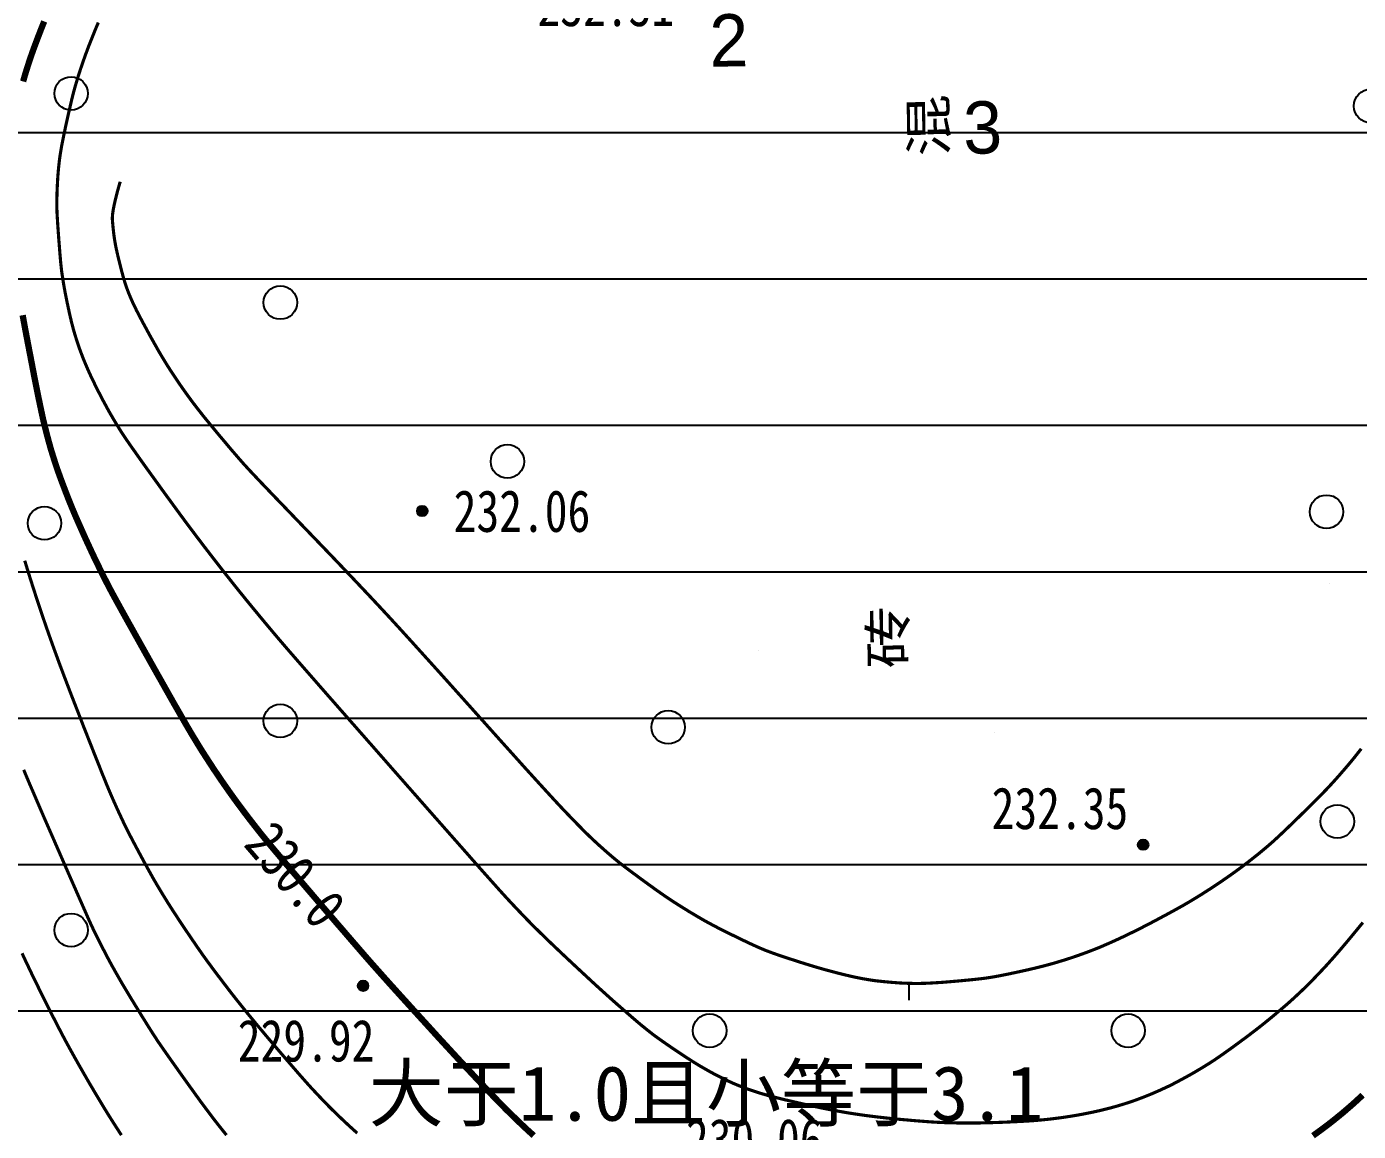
# Model space of a CAD drawing. Extents: x 36524600 to 36525730, y 2746759 to 2747713.
# Drawn here: x 36525111.43 to 36525143.26, y 2747296.35 to 2747322.76 of the extents above; entities that cross this region are included whole.
import ezdxf
from ezdxf.enums import TextEntityAlignment as Align

# ---------------------------------------------------------------- set-up
doc = ezdxf.new("R2010")
doc.units = 0
doc.header["$LTSCALE"] = 1000
doc.header["$MEASUREMENT"] = 0
doc.linetypes.add('X39', pattern=[3, 2.5, -0.5])
for name, color, linetype in [('DGX', 251, 'Continuous'), ('DMTZ', 3, 'Continuous'), ('GCD', 252, 'Continuous'), ('JMD', 6, 'Continuous'), ('PLZJ', 6, 'Continuous'), ('PP-DX-PT', 251, 'Continuous'), ('PUB_TAB', 7, 'Continuous'), ('ZBTZ', 3, 'Continuous')]:
    doc.layers.add(name, color=color, linetype=linetype)
doc.styles.add('正等线体', font='宋体.shx', dxfattribs={"bigfont": '@@gbcbig.shx'})
doc.styles.add('细等线体', font='g13f12w.shx', dxfattribs={"width": 0.8, "bigfont": '@@gbcbig.shx'})
doc.styles.add('黑体', font='simhei.ttf')
doc.linetypes.add('10421', pattern='A,2,[150,AAA.SHX,S=0.5,R=0,X=0,Y=0.5],1e-11', length=2)
doc.linetypes.add('1161', pattern='A,0,[149,AAA.SHX,S=0.15,R=0,X=0,Y=0],-1.6', length=1.6)

# ---------------------------------------------------------------- blocks, each defined once
blk = doc.blocks.new('gc326')
blk.add_circle((0, 0), 0.8)
blk = doc.blocks.new('gc200')
h = blk.add_hatch(color=256)
edge = h.paths.add_edge_path()
edge.add_arc((0, 0), 0.25, 0, 360)
blk.add_circle((0, 0), 0.25)
blk = doc.blocks.new('dxt')
at = {"layer": 'DGX', "color": 253, "linetype": 'Continuous'}
blk.add_line((36525132.516, 2747299.886, 231), (36525132.515, 2747299.486, 231), dxfattribs=at)
at = {"layer": 'DGX', "color": 253, "linetype": 'Continuous', "flags": 128}
for points, const_width in [([(36525111.322, 2747300.606), (36525111.397, 2747300.444), (36525111.477, 2747300.276), (36525111.56, 2747300.101), (36525111.648, 2747299.921), (36525111.74, 2747299.733), (36525111.836, 2747299.54), (36525111.931, 2747299.35), (36525112.02, 2747299.172), (36525112.104, 2747299.007), (36525112.183, 2747298.854), (36525112.255, 2747298.714), (36525112.322, 2747298.587), (36525112.384, 2747298.472), (36525112.44, 2747298.369), (36525112.493, 2747298.273), (36525112.547, 2747298.175), (36525112.602, 2747298.077), (36525112.658, 2747297.978), (36525112.715, 2747297.878), (36525112.772, 2747297.778), (36525112.83, 2747297.677), (36525112.889, 2747297.574), (36525112.948, 2747297.473), (36525113.007, 2747297.374), (36525113.064, 2747297.276), (36525113.121, 2747297.181), (36525113.177, 2747297.087), (36525113.232, 2747296.996), (36525113.286, 2747296.907), (36525113.339, 2747296.82), (36525113.396, 2747296.728), (36525113.46, 2747296.627), (36525113.531, 2747296.515), (36525113.61, 2747296.392), (36525113.696, 2747296.26)], 0.075), ([(36525111.361, 2747304.993), (36525111.424, 2747304.842), (36525111.504, 2747304.652), (36525111.602, 2747304.425), (36525111.716, 2747304.159), (36525111.847, 2747303.855), (36525111.996, 2747303.514), (36525112.162, 2747303.134), (36525112.327, 2747302.756), (36525112.473, 2747302.421), (36525112.602, 2747302.128), (36525112.712, 2747301.877), (36525112.804, 2747301.668), (36525112.877, 2747301.502), (36525112.932, 2747301.378), (36525112.969, 2747301.297), (36525112.999, 2747301.233), (36525113.033, 2747301.161), (36525113.071, 2747301.083), (36525113.114, 2747300.997), (36525113.16, 2747300.904), (36525113.211, 2747300.804), (36525113.266, 2747300.697), (36525113.325, 2747300.582), (36525113.389, 2747300.461), (36525113.458, 2747300.333), (36525113.533, 2747300.199), (36525113.613, 2747300.058), (36525113.698, 2747299.91), (36525113.789, 2747299.757), (36525113.885, 2747299.596), (36525113.987, 2747299.429), (36525114.087, 2747299.266), (36525114.178, 2747299.117), (36525114.262, 2747298.983), (36525114.336, 2747298.863), (36525114.403, 2747298.758), (36525114.461, 2747298.666), (36525114.511, 2747298.59), (36525114.552, 2747298.527), (36525114.593, 2747298.466), (36525114.643, 2747298.394), (36525114.702, 2747298.309), (36525114.769, 2747298.213), (36525114.844, 2747298.106), (36525114.928, 2747297.987), (36525115.021, 2747297.856), (36525115.122, 2747297.714), (36525115.224, 2747297.57), (36525115.321, 2747297.435), (36525115.412, 2747297.309), (36525115.497, 2747297.191), (36525115.576, 2747297.081), (36525115.65, 2747296.981), (36525115.718, 2747296.889), (36525115.781, 2747296.806), (36525115.84, 2747296.727), (36525115.9, 2747296.648), (36525115.961, 2747296.57), (36525116.022, 2747296.492), (36525116.083, 2747296.415), (36525116.145, 2747296.337), (36525116.207, 2747296.261)], 0.075), ([(36525111.386, 2747309.992), (36525111.434, 2747309.835), (36525111.482, 2747309.679), (36525111.531, 2747309.523), (36525111.581, 2747309.367), (36525111.631, 2747309.212), (36525111.681, 2747309.057), (36525111.733, 2747308.901), (36525111.785, 2747308.747), (36525111.837, 2747308.592), (36525111.89, 2747308.437), (36525111.944, 2747308.283), (36525111.998, 2747308.129), (36525112.053, 2747307.975), (36525112.109, 2747307.821), (36525112.165, 2747307.668), (36525112.221, 2747307.514), (36525112.279, 2747307.361), (36525112.338, 2747307.204), (36525112.402, 2747307.036), (36525112.469, 2747306.86), (36525112.541, 2747306.674), (36525112.617, 2747306.479), (36525112.697, 2747306.274), (36525112.78, 2747306.059), (36525112.868, 2747305.836), (36525112.954, 2747305.618), (36525113.032, 2747305.42), (36525113.102, 2747305.244), (36525113.164, 2747305.088), (36525113.217, 2747304.953), (36525113.263, 2747304.839), (36525113.301, 2747304.746), (36525113.33, 2747304.673), (36525113.356, 2747304.61), (36525113.382, 2747304.548), (36525113.408, 2747304.486), (36525113.435, 2747304.424), (36525113.461, 2747304.362), (36525113.488, 2747304.301), (36525113.515, 2747304.239), (36525113.543, 2747304.177), (36525113.57, 2747304.116), (36525113.598, 2747304.054), (36525113.626, 2747303.993), (36525113.654, 2747303.932), (36525113.683, 2747303.871), (36525113.711, 2747303.81), (36525113.74, 2747303.749), (36525113.77, 2747303.688), (36525113.801, 2747303.624), (36525113.837, 2747303.552), (36525113.877, 2747303.473), (36525113.921, 2747303.387), (36525113.97, 2747303.294), (36525114.023, 2747303.193), (36525114.08, 2747303.086), (36525114.142, 2747302.97), (36525114.204, 2747302.855), (36525114.262, 2747302.748), (36525114.317, 2747302.648), (36525114.368, 2747302.556), (36525114.415, 2747302.471), (36525114.458, 2747302.394), (36525114.498, 2747302.325), (36525114.534, 2747302.263), (36525114.569, 2747302.205), (36525114.603, 2747302.147), (36525114.638, 2747302.089), (36525114.673, 2747302.032), (36525114.708, 2747301.974), (36525114.743, 2747301.917), (36525114.779, 2747301.86), (36525114.814, 2747301.802), (36525114.852, 2747301.743), (36525114.892, 2747301.68), (36525114.935, 2747301.613), (36525114.981, 2747301.542), (36525115.03, 2747301.468), (36525115.082, 2747301.389), (36525115.136, 2747301.307), (36525115.194, 2747301.22), (36525115.253, 2747301.133), (36525115.31, 2747301.048), (36525115.366, 2747300.965), (36525115.422, 2747300.884), (36525115.475, 2747300.805), (36525115.528, 2747300.729), (36525115.58, 2747300.655), (36525115.63, 2747300.582), (36525115.684, 2747300.507), (36525115.744, 2747300.424), (36525115.812, 2747300.332), (36525115.886, 2747300.231), (36525115.967, 2747300.123), (36525116.056, 2747300.006), (36525116.151, 2747299.881), (36525116.253, 2747299.747), (36525116.362, 2747299.606), (36525116.478, 2747299.459), (36525116.601, 2747299.305), (36525116.73, 2747299.146), (36525116.867, 2747298.98), (36525117.01, 2747298.808), (36525117.16, 2747298.629), (36525117.317, 2747298.444), (36525117.471, 2747298.264), (36525117.614, 2747298.097), (36525117.746, 2747297.944), (36525117.866, 2747297.805), (36525117.975, 2747297.68), (36525118.073, 2747297.569), (36525118.159, 2747297.472), (36525118.234, 2747297.389), (36525118.304, 2747297.314), (36525118.374, 2747297.239), (36525118.445, 2747297.164), (36525118.516, 2747297.09), (36525118.587, 2747297.016), (36525118.659, 2747296.943), (36525118.732, 2747296.87), (36525118.805, 2747296.798), (36525118.879, 2747296.727), (36525118.953, 2747296.656), (36525119.028, 2747296.585), (36525119.103, 2747296.515), (36525119.179, 2747296.445), (36525119.255, 2747296.376), (36525119.331, 2747296.308)], 0.075), ([(36525111.851, 2747322.883), (36525111.794, 2747322.742), (36525111.74, 2747322.603), (36525111.688, 2747322.468), (36525111.639, 2747322.338), (36525111.593, 2747322.213), (36525111.55, 2747322.092), (36525111.51, 2747321.977), (36525111.474, 2747321.866), (36525111.44, 2747321.76), (36525111.408, 2747321.657), (36525111.377, 2747321.553), (36525111.348, 2747321.448)], 0.15), ([(36525111.336, 2747315.86), (36525111.399, 2747315.517), (36525111.47, 2747315.144), (36525111.541, 2747314.775), (36525111.605, 2747314.441), (36525111.664, 2747314.144), (36525111.716, 2747313.883), (36525111.763, 2747313.659), (36525111.803, 2747313.471), (36525111.837, 2747313.319), (36525111.865, 2747313.204), (36525111.889, 2747313.11), (36525111.911, 2747313.022), (36525111.933, 2747312.94), (36525111.953, 2747312.865), (36525111.972, 2747312.795), (36525111.99, 2747312.732), (36525112.006, 2747312.675), (36525112.021, 2747312.623), (36525112.036, 2747312.576), (36525112.051, 2747312.528), (36525112.066, 2747312.48), (36525112.081, 2747312.432), (36525112.096, 2747312.384), (36525112.111, 2747312.337), (36525112.127, 2747312.289), (36525112.143, 2747312.241), (36525112.16, 2747312.191), (36525112.179, 2747312.135), (36525112.202, 2747312.073), (36525112.226, 2747312.005), (36525112.253, 2747311.932), (36525112.283, 2747311.852), (36525112.315, 2747311.767), (36525112.349, 2747311.677), (36525112.385, 2747311.584), (36525112.421, 2747311.491), (36525112.457, 2747311.4), (36525112.494, 2747311.31), (36525112.53, 2747311.222), (36525112.567, 2747311.134), (36525112.604, 2747311.047), (36525112.642, 2747310.961), (36525112.679, 2747310.877), (36525112.715, 2747310.796), (36525112.75, 2747310.717), (36525112.784, 2747310.64), (36525112.817, 2747310.566), (36525112.85, 2747310.495), (36525112.881, 2747310.426), (36525112.912, 2747310.36), (36525112.942, 2747310.295), (36525112.972, 2747310.23), (36525113.003, 2747310.165), (36525113.033, 2747310.1), (36525113.064, 2747310.036), (36525113.095, 2747309.971), (36525113.126, 2747309.907), (36525113.158, 2747309.842), (36525113.189, 2747309.778), (36525113.221, 2747309.714), (36525113.253, 2747309.65), (36525113.285, 2747309.586), (36525113.318, 2747309.522), (36525113.35, 2747309.458), (36525113.383, 2747309.394), (36525113.416, 2747309.331), (36525113.459, 2747309.25), (36525113.522, 2747309.134), (36525113.605, 2747308.982), (36525113.708, 2747308.796), (36525113.831, 2747308.574), (36525113.974, 2747308.318), (36525114.137, 2747308.026), (36525114.32, 2747307.699), (36525114.505, 2747307.369), (36525114.675, 2747307.069), (36525114.828, 2747306.797), (36525114.965, 2747306.555), (36525115.087, 2747306.343), (36525115.193, 2747306.159), (36525115.282, 2747306.005), (36525115.356, 2747305.88), (36525115.422, 2747305.77), (36525115.489, 2747305.66), (36525115.556, 2747305.55), (36525115.624, 2747305.441), (36525115.693, 2747305.333), (36525115.763, 2747305.225), (36525115.833, 2747305.117), (36525115.903, 2747305.01), (36525115.975, 2747304.903), (36525116.047, 2747304.797), (36525116.119, 2747304.691), (36525116.193, 2747304.585), (36525116.267, 2747304.48), (36525116.341, 2747304.375), (36525116.416, 2747304.271), (36525116.492, 2747304.167), (36525116.569, 2747304.064), (36525116.646, 2747303.961), (36525116.723, 2747303.859), (36525116.802, 2747303.757), (36525116.881, 2747303.656), (36525116.96, 2747303.555), (36525117.04, 2747303.454), (36525117.121, 2747303.354), (36525117.212, 2747303.244), (36525117.322, 2747303.111), (36525117.452, 2747302.956), (36525117.601, 2747302.779), (36525117.77, 2747302.579), (36525117.959, 2747302.358), (36525118.167, 2747302.115), (36525118.394, 2747301.849), (36525118.622, 2747301.584), (36525118.831, 2747301.34), (36525119.022, 2747301.119), (36525119.194, 2747300.919), (36525119.347, 2747300.742), (36525119.482, 2747300.586), (36525119.598, 2747300.453), (36525119.696, 2747300.341), (36525119.79, 2747300.235), (36525119.896, 2747300.116), (36525120.013, 2747299.985), (36525120.141, 2747299.842), (36525120.281, 2747299.687), (36525120.433, 2747299.519), (36525120.596, 2747299.339), (36525120.77, 2747299.147), (36525120.948, 2747298.952), (36525121.121, 2747298.762), (36525121.29, 2747298.576), (36525121.455, 2747298.397), (36525121.616, 2747298.222), (36525121.773, 2747298.052), (36525121.925, 2747297.888), (36525122.073, 2747297.729), (36525122.215, 2747297.578), (36525122.348, 2747297.437), (36525122.472, 2747297.306), (36525122.587, 2747297.185), (36525122.694, 2747297.074), (36525122.793, 2747296.974), (36525122.882, 2747296.883), (36525122.963, 2747296.803), (36525123.038, 2747296.73), (36525123.107, 2747296.662), (36525123.172, 2747296.6), (36525123.233, 2747296.541), (36525123.289, 2747296.488), (36525123.34, 2747296.44), (36525123.386, 2747296.397), (36525123.428, 2747296.358), (36525123.468, 2747296.322), (36525123.508, 2747296.286), (36525123.548, 2747296.25)], 0.15), ([(36525142.171, 2747296.247), (36525142.237, 2747296.294), (36525142.302, 2747296.341), (36525142.367, 2747296.388), (36525142.432, 2747296.437), (36525142.496, 2747296.485), (36525142.56, 2747296.534), (36525142.624, 2747296.584), (36525142.687, 2747296.634), (36525142.75, 2747296.685), (36525142.812, 2747296.736), (36525142.875, 2747296.787), (36525142.936, 2747296.839), (36525142.997, 2747296.892), (36525143.058, 2747296.945), (36525143.119, 2747296.998), (36525143.179, 2747297.052), (36525143.238, 2747297.106), (36525143.297, 2747297.161), (36525143.356, 2747297.216)], 0.15), ([(36525113.144, 2747322.857), (36525113.11, 2747322.777), (36525113.078, 2747322.7), (36525113.048, 2747322.626), (36525113.019, 2747322.555), (36525112.992, 2747322.486), (36525112.965, 2747322.42), (36525112.94, 2747322.357), (36525112.916, 2747322.296), (36525112.894, 2747322.237), (36525112.873, 2747322.18), (36525112.851, 2747322.123), (36525112.83, 2747322.066), (36525112.81, 2747322.008), (36525112.789, 2747321.95), (36525112.769, 2747321.893), (36525112.75, 2747321.835), (36525112.73, 2747321.777), (36525112.711, 2747321.719), (36525112.692, 2747321.661), (36525112.674, 2747321.603), (36525112.655, 2747321.544), (36525112.638, 2747321.486), (36525112.62, 2747321.427), (36525112.603, 2747321.369), (36525112.586, 2747321.31), (36525112.568, 2747321.246), (36525112.548, 2747321.171), (36525112.527, 2747321.085), (36525112.503, 2747320.989), (36525112.478, 2747320.882), (36525112.451, 2747320.764), (36525112.421, 2747320.635), (36525112.39, 2747320.496), (36525112.359, 2747320.356), (36525112.332, 2747320.225), (36525112.307, 2747320.104), (36525112.284, 2747319.992), (36525112.265, 2747319.889), (36525112.249, 2747319.796), (36525112.235, 2747319.712), (36525112.224, 2747319.638), (36525112.215, 2747319.568), (36525112.207, 2747319.498), (36525112.199, 2747319.428), (36525112.192, 2747319.358), (36525112.186, 2747319.288), (36525112.18, 2747319.218), (36525112.175, 2747319.148), (36525112.171, 2747319.078), (36525112.167, 2747319.01), (36525112.164, 2747318.946), (36525112.161, 2747318.887), (36525112.159, 2747318.832), (36525112.157, 2747318.781), (36525112.156, 2747318.735), (36525112.155, 2747318.693), (36525112.154, 2747318.656), (36525112.154, 2747318.62), (36525112.154, 2747318.585), (36525112.153, 2747318.55), (36525112.154, 2747318.515), (36525112.154, 2747318.48), (36525112.154, 2747318.444), (36525112.154, 2747318.409), (36525112.155, 2747318.374), (36525112.156, 2747318.332), (36525112.159, 2747318.276), (36525112.163, 2747318.207), (36525112.168, 2747318.124), (36525112.174, 2747318.028), (36525112.182, 2747317.917), (36525112.191, 2747317.794), (36525112.201, 2747317.656), (36525112.212, 2747317.519), (36525112.222, 2747317.393), (36525112.231, 2747317.28), (36525112.24, 2747317.179), (36525112.248, 2747317.091), (36525112.256, 2747317.016), (36525112.263, 2747316.953), (36525112.269, 2747316.902), (36525112.276, 2747316.857), (36525112.282, 2747316.813), (36525112.289, 2747316.768), (36525112.296, 2747316.724), (36525112.303, 2747316.68), (36525112.31, 2747316.635), (36525112.317, 2747316.591), (36525112.325, 2747316.547), (36525112.333, 2747316.5), (36525112.343, 2747316.448), (36525112.354, 2747316.39), (36525112.366, 2747316.327), (36525112.38, 2747316.26), (36525112.395, 2747316.186), (36525112.411, 2747316.108), (36525112.429, 2747316.024), (36525112.447, 2747315.94), (36525112.465, 2747315.859), (36525112.483, 2747315.782), (36525112.5, 2747315.709), (36525112.518, 2747315.639), (36525112.535, 2747315.573), (36525112.552, 2747315.511), (36525112.569, 2747315.452), (36525112.585, 2747315.395), (36525112.603, 2747315.339), (36525112.621, 2747315.283), (36525112.639, 2747315.226), (36525112.658, 2747315.17), (36525112.677, 2747315.114), (36525112.696, 2747315.058), (36525112.716, 2747315.003), (36525112.737, 2747314.947), (36525112.758, 2747314.892), (36525112.779, 2747314.837), (36525112.801, 2747314.782), (36525112.824, 2747314.727), (36525112.847, 2747314.673), (36525112.87, 2747314.618), (36525112.893, 2747314.564), (36525112.918, 2747314.509), (36525112.944, 2747314.451), (36525112.972, 2747314.391), (36525113.002, 2747314.329), (36525113.033, 2747314.265), (36525113.065, 2747314.198), (36525113.1, 2747314.129), (36525113.135, 2747314.058), (36525113.172, 2747313.986), (36525113.208, 2747313.917), (36525113.243, 2747313.849), (36525113.278, 2747313.783), (36525113.313, 2747313.719), (36525113.347, 2747313.656), (36525113.38, 2747313.595), (36525113.413, 2747313.537), (36525113.446, 2747313.479), (36525113.48, 2747313.421), (36525113.514, 2747313.364), (36525113.548, 2747313.307), (36525113.582, 2747313.25), (36525113.617, 2747313.193), (36525113.652, 2747313.136), (36525113.687, 2747313.08), (36525113.729, 2747313.015), (36525113.784, 2747312.932), (36525113.853, 2747312.832), (36525113.934, 2747312.715), (36525114.029, 2747312.581), (36525114.136, 2747312.429), (36525114.257, 2747312.259), (36525114.391, 2747312.073), (36525114.529, 2747311.882), (36525114.66, 2747311.7), (36525114.786, 2747311.527), (36525114.905, 2747311.364), (36525115.018, 2747311.209), (36525115.125, 2747311.063), (36525115.226, 2747310.926), (36525115.321, 2747310.799), (36525115.414, 2747310.676), (36525115.506, 2747310.553), (36525115.599, 2747310.43), (36525115.692, 2747310.308), (36525115.786, 2747310.186), (36525115.88, 2747310.064), (36525115.974, 2747309.943), (36525116.068, 2747309.822), (36525116.163, 2747309.701), (36525116.259, 2747309.58), (36525116.354, 2747309.46), (36525116.45, 2747309.34), (36525116.546, 2747309.22), (36525116.643, 2747309.1), (36525116.74, 2747308.981), (36525116.837, 2747308.862), (36525116.935, 2747308.744), (36525117.033, 2747308.625), (36525117.131, 2747308.507), (36525117.23, 2747308.389), (36525117.329, 2747308.271), (36525117.428, 2747308.154), (36525117.528, 2747308.037), (36525117.628, 2747307.92), (36525117.756, 2747307.772), (36525117.941, 2747307.56), (36525118.182, 2747307.284), (36525118.479, 2747306.944), (36525118.833, 2747306.541), (36525119.243, 2747306.074), (36525119.709, 2747305.544), (36525120.231, 2747304.949), (36525120.752, 2747304.357), (36525121.214, 2747303.832), (36525121.618, 2747303.374), (36525121.962, 2747302.984), (36525122.247, 2747302.66), (36525122.474, 2747302.405), (36525122.642, 2747302.217), (36525122.75, 2747302.096), (36525122.83, 2747302.008), (36525122.909, 2747301.922), (36525122.989, 2747301.835), (36525123.07, 2747301.749), (36525123.151, 2747301.663), (36525123.232, 2747301.578), (36525123.313, 2747301.493), (36525123.395, 2747301.408), (36525123.483, 2747301.318), (36525123.582, 2747301.219), (36525123.692, 2747301.111), (36525123.813, 2747300.993), (36525123.945, 2747300.865), (36525124.089, 2747300.728), (36525124.244, 2747300.581), (36525124.411, 2747300.424), (36525124.578, 2747300.268), (36525124.736, 2747300.121), (36525124.885, 2747299.983), (36525125.024, 2747299.854), (36525125.155, 2747299.735), (36525125.276, 2747299.626), (36525125.388, 2747299.525), (36525125.49, 2747299.434), (36525125.585, 2747299.351), (36525125.672, 2747299.275), (36525125.752, 2747299.205), (36525125.825, 2747299.142), (36525125.89, 2747299.085), (36525125.949, 2747299.035), (36525126, 2747298.991), (36525126.043, 2747298.954), (36525126.084, 2747298.92), (36525126.124, 2747298.886), (36525126.165, 2747298.853), (36525126.206, 2747298.82), (36525126.247, 2747298.787), (36525126.288, 2747298.754), (36525126.329, 2747298.722), (36525126.371, 2747298.689), (36525126.415, 2747298.655), (36525126.465, 2747298.618), (36525126.521, 2747298.578), (36525126.583, 2747298.534), (36525126.65, 2747298.486), (36525126.723, 2747298.436), (36525126.801, 2747298.382), (36525126.885, 2747298.324), (36525126.971, 2747298.267), (36525127.053, 2747298.212), (36525127.132, 2747298.159), (36525127.208, 2747298.11), (36525127.28, 2747298.063), (36525127.349, 2747298.019), (36525127.415, 2747297.978), (36525127.478, 2747297.94), (36525127.539, 2747297.903), (36525127.6, 2747297.868), (36525127.661, 2747297.833), (36525127.722, 2747297.798), (36525127.782, 2747297.765), (36525127.843, 2747297.732), (36525127.904, 2747297.7), (36525127.964, 2747297.669), (36525128.023, 2747297.64), (36525128.078, 2747297.612), (36525128.129, 2747297.587), (36525128.176, 2747297.564), (36525128.22, 2747297.543), (36525128.261, 2747297.524), (36525128.297, 2747297.508), (36525128.33, 2747297.493), (36525128.361, 2747297.48), (36525128.393, 2747297.467), (36525128.424, 2747297.454), (36525128.455, 2747297.441), (36525128.487, 2747297.428), (36525128.518, 2747297.416), (36525128.55, 2747297.403), (36525128.581, 2747297.391), (36525128.615, 2747297.379), (36525128.653, 2747297.365), (36525128.695, 2747297.35), (36525128.741, 2747297.334), (36525128.791, 2747297.318), (36525128.845, 2747297.3), (36525128.904, 2747297.281), (36525128.966, 2747297.261), (36525129.037, 2747297.24), (36525129.121, 2747297.216), (36525129.218, 2747297.19), (36525129.327, 2747297.162), (36525129.449, 2747297.131), (36525129.584, 2747297.098), (36525129.732, 2747297.064), (36525129.892, 2747297.027), (36525130.057, 2747296.989), (36525130.218, 2747296.954), (36525130.375, 2747296.921), (36525130.527, 2747296.89), (36525130.676, 2747296.861), (36525130.821, 2747296.834), (36525130.962, 2747296.809), (36525131.099, 2747296.786), (36525131.236, 2747296.765), (36525131.377, 2747296.744), (36525131.522, 2747296.724), (36525131.672, 2747296.705), (36525131.826, 2747296.687), (36525131.984, 2747296.669), (36525132.146, 2747296.652), (36525132.313, 2747296.636), (36525132.476, 2747296.622), (36525132.627, 2747296.608), (36525132.768, 2747296.597), (36525132.897, 2747296.587), (36525133.015, 2747296.578), (36525133.122, 2747296.571), (36525133.218, 2747296.566), (36525133.303, 2747296.562), (36525133.382, 2747296.559), (36525133.461, 2747296.556), (36525133.54, 2747296.554), (36525133.618, 2747296.552), (36525133.697, 2747296.551), (36525133.776, 2747296.55), (36525133.855, 2747296.549), (36525133.934, 2747296.549), (36525134.016, 2747296.549), (36525134.103, 2747296.549), (36525134.196, 2747296.551), (36525134.294, 2747296.553), (36525134.397, 2747296.556), (36525134.505, 2747296.559), (36525134.62, 2747296.563), (36525134.739, 2747296.567), (36525134.857, 2747296.572), (36525134.967, 2747296.577), (36525135.069, 2747296.582), (36525135.163, 2747296.586), (36525135.248, 2747296.591), (36525135.326, 2747296.595), (36525135.395, 2747296.6), (36525135.456, 2747296.604), (36525135.514, 2747296.608), (36525135.571, 2747296.613), (36525135.628, 2747296.618), (36525135.685, 2747296.623), (36525135.742, 2747296.629), (36525135.799, 2747296.634), (36525135.856, 2747296.641), (36525135.913, 2747296.647), (36525135.97, 2747296.654), (36525136.027, 2747296.661), (36525136.084, 2747296.668), (36525136.141, 2747296.676), (36525136.198, 2747296.684), (36525136.255, 2747296.692), (36525136.311, 2747296.701), (36525136.368, 2747296.709), (36525136.425, 2747296.719), (36525136.481, 2747296.728), (36525136.538, 2747296.738), (36525136.594, 2747296.748), (36525136.651, 2747296.758), (36525136.707, 2747296.769), (36525136.763, 2747296.78), (36525136.82, 2747296.791), (36525136.876, 2747296.803), (36525136.932, 2747296.815), (36525136.988, 2747296.827), (36525137.044, 2747296.84), (36525137.1, 2747296.852), (36525137.155, 2747296.866), (36525137.211, 2747296.88), (36525137.266, 2747296.894), (36525137.322, 2747296.908), (36525137.377, 2747296.923), (36525137.432, 2747296.938), (36525137.487, 2747296.954), (36525137.542, 2747296.97), (36525137.597, 2747296.987), (36525137.651, 2747297.003), (36525137.706, 2747297.021), (36525137.76, 2747297.039), (36525137.814, 2747297.057), (36525137.869, 2747297.075), (36525137.923, 2747297.094), (36525137.976, 2747297.114), (36525138.03, 2747297.134), (36525138.084, 2747297.154), (36525138.137, 2747297.175), (36525138.19, 2747297.196), (36525138.243, 2747297.217), (36525138.296, 2747297.239), (36525138.349, 2747297.261), (36525138.401, 2747297.284), (36525138.454, 2747297.307), (36525138.506, 2747297.33), (36525138.558, 2747297.354), (36525138.607, 2747297.377), (36525138.649, 2747297.396), (36525138.684, 2747297.413), (36525138.714, 2747297.426), (36525138.736, 2747297.437), (36525138.753, 2747297.444), (36525138.763, 2747297.449), (36525138.766, 2747297.45), (36525138.769, 2747297.452), (36525138.779, 2747297.457), (36525138.795, 2747297.466), (36525138.817, 2747297.477), (36525138.845, 2747297.492), (36525138.88, 2747297.511), (36525138.922, 2747297.533), (36525138.969, 2747297.558), (36525139.02, 2747297.585), (36525139.07, 2747297.612), (36525139.121, 2747297.639), (36525139.171, 2747297.667), (36525139.221, 2747297.695), (36525139.271, 2747297.723), (36525139.321, 2747297.752), (36525139.371, 2747297.781), (36525139.42, 2747297.81), (36525139.469, 2747297.839), (36525139.519, 2747297.869), (36525139.568, 2747297.899), (36525139.616, 2747297.929), (36525139.665, 2747297.959), (36525139.714, 2747297.99), (36525139.762, 2747298.021), (36525139.814, 2747298.055), (36525139.875, 2747298.096), (36525139.943, 2747298.143), (36525140.02, 2747298.197), (36525140.104, 2747298.257), (36525140.197, 2747298.323), (36525140.297, 2747298.396), (36525140.406, 2747298.476), (36525140.517, 2747298.558), (36525140.624, 2747298.638), (36525140.727, 2747298.716), (36525140.826, 2747298.792), (36525140.922, 2747298.867), (36525141.013, 2747298.94), (36525141.101, 2747299.011), (36525141.185, 2747299.08), (36525141.264, 2747299.146), (36525141.338, 2747299.208), (36525141.407, 2747299.266), (36525141.47, 2747299.32), (36525141.528, 2747299.37), (36525141.581, 2747299.416), (36525141.628, 2747299.458), (36525141.67, 2747299.496), (36525141.71, 2747299.532), (36525141.749, 2747299.568), (36525141.788, 2747299.605), (36525141.827, 2747299.641), (36525141.866, 2747299.678), (36525141.905, 2747299.714), (36525141.943, 2747299.751), (36525141.982, 2747299.788), (36525142.022, 2747299.828), (36525142.067, 2747299.872), (36525142.116, 2747299.922), (36525142.17, 2747299.977), (36525142.227, 2747300.037), (36525142.29, 2747300.102), (36525142.356, 2747300.172), (36525142.427, 2747300.247), (36525142.502, 2747300.328), (36525142.582, 2747300.417), (36525142.667, 2747300.512), (36525142.756, 2747300.614), (36525142.85, 2747300.724), (36525142.948, 2747300.84), (36525143.051, 2747300.963), (36525143.159, 2747301.094), (36525143.265, 2747301.223), (36525143.363, 2747301.343)], 0.075), ([(36525143.324, 2747305.496), (36525143.249, 2747305.401), (36525143.182, 2747305.315), (36525143.12, 2747305.239), (36525143.065, 2747305.172), (36525143.013, 2747305.11), (36525142.96, 2747305.048), (36525142.907, 2747304.986), (36525142.854, 2747304.925), (36525142.801, 2747304.864), (36525142.747, 2747304.803), (36525142.693, 2747304.743), (36525142.639, 2747304.683), (36525142.579, 2747304.618), (36525142.51, 2747304.544), (36525142.43, 2747304.461), (36525142.34, 2747304.369), (36525142.24, 2747304.268), (36525142.129, 2747304.158), (36525142.008, 2747304.038), (36525141.878, 2747303.91), (36525141.747, 2747303.782), (36525141.626, 2747303.665), (36525141.516, 2747303.559), (36525141.416, 2747303.464), (36525141.326, 2747303.38), (36525141.246, 2747303.306), (36525141.177, 2747303.244), (36525141.117, 2747303.192), (36525141.063, 2747303.146), (36525141.009, 2747303.1), (36525140.954, 2747303.055), (36525140.899, 2747303.009), (36525140.844, 2747302.964), (36525140.788, 2747302.92), (36525140.733, 2747302.876), (36525140.677, 2747302.832), (36525140.62, 2747302.788), (36525140.564, 2747302.745), (36525140.507, 2747302.702), (36525140.45, 2747302.659), (36525140.393, 2747302.616), (36525140.335, 2747302.574), (36525140.278, 2747302.533), (36525140.22, 2747302.491), (36525140.162, 2747302.45), (36525140.103, 2747302.409), (36525140.045, 2747302.369), (36525139.986, 2747302.328), (36525139.927, 2747302.288), (36525139.868, 2747302.249), (36525139.809, 2747302.209), (36525139.749, 2747302.17), (36525139.689, 2747302.131), (36525139.629, 2747302.093), (36525139.569, 2747302.055), (36525139.509, 2747302.016), (36525139.448, 2747301.979), (36525139.388, 2747301.941), (36525139.327, 2747301.904), (36525139.266, 2747301.867), (36525139.201, 2747301.828), (36525139.128, 2747301.786), (36525139.047, 2747301.739), (36525138.957, 2747301.689), (36525138.86, 2747301.635), (36525138.754, 2747301.577), (36525138.641, 2747301.516), (36525138.519, 2747301.451), (36525138.396, 2747301.385), (36525138.276, 2747301.322), (36525138.16, 2747301.262), (36525138.048, 2747301.204), (36525137.94, 2747301.15), (36525137.836, 2747301.099), (36525137.736, 2747301.05), (36525137.64, 2747301.004), (36525137.548, 2747300.961), (36525137.46, 2747300.92), (36525137.375, 2747300.882), (36525137.295, 2747300.846), (36525137.218, 2747300.813), (36525137.146, 2747300.781), (36525137.077, 2747300.752), (36525137.012, 2747300.726), (36525136.949, 2747300.701), (36525136.886, 2747300.676), (36525136.823, 2747300.652), (36525136.76, 2747300.628), (36525136.696, 2747300.605), (36525136.632, 2747300.582), (36525136.569, 2747300.559), (36525136.505, 2747300.537), (36525136.44, 2747300.514), (36525136.373, 2747300.492), (36525136.305, 2747300.47), (36525136.235, 2747300.448), (36525136.163, 2747300.426), (36525136.09, 2747300.404), (36525136.015, 2747300.381), (36525135.938, 2747300.359), (36525135.858, 2747300.337), (36525135.772, 2747300.314), (36525135.681, 2747300.29), (36525135.585, 2747300.266), (36525135.484, 2747300.242), (36525135.377, 2747300.217), (36525135.265, 2747300.192), (36525135.148, 2747300.166), (36525135.032, 2747300.141), (36525134.923, 2747300.118), (36525134.822, 2747300.097), (36525134.728, 2747300.078), (36525134.642, 2747300.062), (36525134.563, 2747300.047), (36525134.491, 2747300.035), (36525134.427, 2747300.025), (36525134.361, 2747300.015), (36525134.285, 2747300.005), (36525134.198, 2747299.995), (36525134.1, 2747299.984), (36525133.993, 2747299.973), (36525133.874, 2747299.962), (36525133.746, 2747299.949), (36525133.606, 2747299.937), (36525133.466, 2747299.925), (36525133.334, 2747299.914), (36525133.21, 2747299.906), (36525133.095, 2747299.899), (36525132.988, 2747299.893), (36525132.889, 2747299.889), (36525132.799, 2747299.887), (36525132.717, 2747299.886), (36525132.639, 2747299.886), (36525132.561, 2747299.888), (36525132.483, 2747299.89), (36525132.405, 2747299.893), (36525132.327, 2747299.896), (36525132.25, 2747299.901), (36525132.172, 2747299.907), (36525132.094, 2747299.913), (36525132.019, 2747299.92), (36525131.949, 2747299.926), (36525131.883, 2747299.933), (36525131.823, 2747299.939), (36525131.767, 2747299.945), (36525131.716, 2747299.951), (36525131.671, 2747299.957), (36525131.63, 2747299.963), (36525131.591, 2747299.969), (36525131.553, 2747299.975), (36525131.514, 2747299.982), (36525131.476, 2747299.988), (36525131.437, 2747299.995), (36525131.399, 2747300.002), (36525131.361, 2747300.009), (36525131.322, 2747300.017), (36525131.284, 2747300.024), (36525131.246, 2747300.032), (36525131.208, 2747300.04), (36525131.17, 2747300.049), (36525131.132, 2747300.057), (36525131.094, 2747300.066), (36525131.056, 2747300.075), (36525131.018, 2747300.084), (36525130.978, 2747300.093), (36525130.934, 2747300.104), (36525130.886, 2747300.117), (36525130.834, 2747300.13), (36525130.778, 2747300.144), (36525130.718, 2747300.16), (36525130.653, 2747300.177), (36525130.585, 2747300.195), (36525130.511, 2747300.215), (36525130.431, 2747300.238), (36525130.343, 2747300.263), (36525130.249, 2747300.291), (36525130.148, 2747300.322), (36525130.041, 2747300.355), (36525129.926, 2747300.391), (36525129.805, 2747300.43), (36525129.684, 2747300.469), (36525129.571, 2747300.506), (36525129.467, 2747300.541), (36525129.37, 2747300.574), (36525129.281, 2747300.605), (36525129.2, 2747300.635), (36525129.128, 2747300.662), (36525129.063, 2747300.687), (36525128.999, 2747300.714), (36525128.927, 2747300.745), (36525128.849, 2747300.78), (36525128.763, 2747300.819), (36525128.67, 2747300.862), (36525128.571, 2747300.91), (36525128.464, 2747300.961), (36525128.35, 2747301.017), (36525128.236, 2747301.073), (36525128.129, 2747301.126), (36525128.031, 2747301.176), (36525127.939, 2747301.222), (36525127.856, 2747301.266), (36525127.78, 2747301.306), (36525127.711, 2747301.343), (36525127.65, 2747301.377), (36525127.593, 2747301.409), (36525127.537, 2747301.442), (36525127.48, 2747301.475), (36525127.423, 2747301.508), (36525127.367, 2747301.542), (36525127.311, 2747301.575), (36525127.254, 2747301.609), (36525127.199, 2747301.644), (36525127.143, 2747301.678), (36525127.087, 2747301.713), (36525127.032, 2747301.748), (36525126.976, 2747301.783), (36525126.921, 2747301.818), (36525126.866, 2747301.854), (36525126.811, 2747301.89), (36525126.757, 2747301.926), (36525126.699, 2747301.966), (36525126.634, 2747302.01), (36525126.563, 2747302.06), (36525126.484, 2747302.115), (36525126.4, 2747302.176), (36525126.308, 2747302.242), (36525126.21, 2747302.313), (36525126.105, 2747302.39), (36525126.001, 2747302.467), (36525125.905, 2747302.538), (36525125.818, 2747302.603), (36525125.74, 2747302.662), (36525125.67, 2747302.715), (36525125.608, 2747302.763), (36525125.556, 2747302.805), (36525125.512, 2747302.841), (36525125.472, 2747302.874), (36525125.432, 2747302.908), (36525125.393, 2747302.941), (36525125.353, 2747302.975), (36525125.314, 2747303.009), (36525125.275, 2747303.043), (36525125.236, 2747303.078), (36525125.197, 2747303.112), (36525125.159, 2747303.147), (36525125.12, 2747303.181), (36525125.082, 2747303.216), (36525125.044, 2747303.251), (36525125.005, 2747303.287), (36525124.967, 2747303.322), (36525124.93, 2747303.357), (36525124.892, 2747303.393), (36525124.85, 2747303.434), (36525124.799, 2747303.484), (36525124.739, 2747303.543), (36525124.671, 2747303.613), (36525124.594, 2747303.691), (36525124.508, 2747303.78), (36525124.413, 2747303.878), (36525124.31, 2747303.985), (36525124.186, 2747304.116), (36525124.031, 2747304.283), (36525123.844, 2747304.487), (36525123.625, 2747304.727), (36525123.374, 2747305.003), (36525123.092, 2747305.317), (36525122.778, 2747305.666), (36525122.432, 2747306.053), (36525122.082, 2747306.444), (36525121.753, 2747306.811), (36525121.447, 2747307.153), (36525121.162, 2747307.469), (36525120.899, 2747307.76), (36525120.659, 2747308.026), (36525120.44, 2747308.267), (36525120.243, 2747308.483), (36525120.049, 2747308.694), (36525119.836, 2747308.923), (36525119.607, 2747309.168), (36525119.359, 2747309.431), (36525119.094, 2747309.711), (36525118.812, 2747310.007), (36525118.511, 2747310.321), (36525118.194, 2747310.651), (36525117.884, 2747310.973), (36525117.609, 2747311.26), (36525117.367, 2747311.511), (36525117.16, 2747311.728), (36525116.987, 2747311.909), (36525116.849, 2747312.056), (36525116.744, 2747312.167), (36525116.674, 2747312.244), (36525116.617, 2747312.306), (36525116.555, 2747312.377), (36525116.486, 2747312.456), (36525116.412, 2747312.542), (36525116.331, 2747312.636), (36525116.244, 2747312.739), (36525116.152, 2747312.849), (36525116.053, 2747312.966), (36525115.954, 2747313.085), (36525115.862, 2747313.196), (36525115.777, 2747313.3), (36525115.698, 2747313.396), (36525115.626, 2747313.486), (36525115.561, 2747313.569), (36525115.502, 2747313.644), (36525115.45, 2747313.712), (36525115.401, 2747313.776), (36525115.353, 2747313.841), (36525115.306, 2747313.905), (36525115.259, 2747313.97), (36525115.213, 2747314.034), (36525115.168, 2747314.098), (36525115.123, 2747314.162), (36525115.079, 2747314.226), (36525115.035, 2747314.29), (36525114.992, 2747314.355), (36525114.949, 2747314.419), (36525114.906, 2747314.484), (36525114.864, 2747314.549), (36525114.822, 2747314.614), (36525114.781, 2747314.68), (36525114.74, 2747314.746), (36525114.698, 2747314.815), (36525114.653, 2747314.889), (36525114.606, 2747314.969), (36525114.557, 2747315.054), (36525114.506, 2747315.145), (36525114.452, 2747315.241), (36525114.395, 2747315.343), (36525114.336, 2747315.45), (36525114.279, 2747315.556), (36525114.225, 2747315.655), (36525114.177, 2747315.745), (36525114.133, 2747315.829), (36525114.094, 2747315.904), (36525114.059, 2747315.971), (36525114.03, 2747316.031), (36525114.004, 2747316.083), (36525113.981, 2747316.132), (36525113.959, 2747316.18), (36525113.937, 2747316.229), (36525113.916, 2747316.278), (36525113.895, 2747316.327), (36525113.875, 2747316.376), (36525113.855, 2747316.426), (36525113.836, 2747316.476), (36525113.817, 2747316.529), (36525113.796, 2747316.589), (36525113.775, 2747316.656), (36525113.753, 2747316.729), (36525113.73, 2747316.809), (36525113.707, 2747316.896), (36525113.682, 2747316.99), (36525113.657, 2747317.09), (36525113.632, 2747317.19), (36525113.61, 2747317.284), (36525113.59, 2747317.372), (36525113.572, 2747317.454), (36525113.557, 2747317.529), (36525113.544, 2747317.598), (36525113.533, 2747317.661), (36525113.525, 2747317.717), (36525113.518, 2747317.77), (36525113.511, 2747317.823), (36525113.505, 2747317.877), (36525113.499, 2747317.93), (36525113.494, 2747317.983), (36525113.489, 2747318.037), (36525113.484, 2747318.09), (36525113.48, 2747318.143), (36525113.48, 2747318.204), (36525113.486, 2747318.28), (36525113.499, 2747318.371), (36525113.519, 2747318.477), (36525113.546, 2747318.598), (36525113.579, 2747318.734), (36525113.619, 2747318.885), (36525113.667, 2747319.051)], 0.075)]:
    blk.add_lwpolyline(points, dxfattribs=dict(at, const_width=const_width))
at = {"layer": 'DMTZ', "color": 253, "linetype": '10421', "const_width": 0.00000223, "elevation": 232.088, "flags": 128}
blk.add_lwpolyline([(36525122.215, 2747333.033), (36525125.236, 2747336.12), (36525127.349, 2747337.386), (36525129.267, 2747337.998), (36525131.872, 2747337.501), (36525135.191, 2747336.291), (36525138.428, 2747335.145), (36525141.864, 2747328.753), (36525145.462, 2747321.313), (36525145.721, 2747317.852), (36525144.945, 2747312.877), (36525142.502, 2747307.602), (36525138.112, 2747303.202), (36525133.993, 2747301.591), (36525130.036, 2747302.022), (36525125.263, 2747305.026), (36525120.886, 2747311.18), (36525115.177, 2747316.366), (36525113.967, 2747318.345), (36525113.796, 2747321.191), (36525115.885, 2747325.386), (36525116.855, 2747328.244)], dxfattribs=at)
at = {"layer": 'JMD', "color": 253, "linetype": 'X39', "const_width": 0.00000225, "elevation": 246.209, "flags": 128}
blk.add_lwpolyline([(36525130.52, 2747331.682), (36525126.76, 2747310.828), (36525125.629, 2747311.027), (36525129.349, 2747331.891)], close=True, dxfattribs=at)
at = {"layer": 'JMD', "color": 253, "linetype": 'Continuous', "flags": 128}
for points, const_width, elevation in [([(36525137.035, 2747330.519), (36525140.567, 2747329.889), (36525136.914, 2747309.037), (36525135.208, 2747309.338), (36525129.358, 2747310.37), (36525126.76, 2747310.828), (36525130.52, 2747331.682), (36525133.074, 2747331.226)], 0.00000225, 245.224), ([(36525129.358, 2747310.37), (36525135.208, 2747309.338), (36525134.598, 2747305.879), (36525128.768, 2747307.027)], 0.00000224, 237.168)]:
    blk.add_lwpolyline(points, close=True, dxfattribs=dict(at, const_width=const_width, elevation=elevation))
at = {"layer": 'PP-DX-PT', "color": 253, "linetype": 'Continuous'}
for p in [(36525120.886, 2747311.18, 232.06), (36525138.112, 2747303.202, 232.35), (36525119.47, 2747299.83, 229.92)]:
    blk.add_point(p, dxfattribs=at)
at = {"layer": 'PP-DX-PT', "color": 253}
for p in [(36525120.886, 2747311.18, 232.062), (36525138.112, 2747303.202, 232.35), (36525119.47, 2747299.83, 229.92)]:
    blk.add_point(p, dxfattribs=at)
at = {"layer": 'ZBTZ', "color": 253, "linetype": '1161', "elevation": 232.459, "flags": 128}
blk.add_lwpolyline([(36525116.855, 2747328.244, 0.00000223, 0.00000223, 0), (36525116.337, 2747318.832, 0.00000223, 0.00000223, 0), (36525123.845, 2747315.108, 0.00000223, 0.00000223, 0), (36525125.629, 2747311.027, 0.00000225, 0.00000225, 0)], format="xyseb", dxfattribs=at)
at = {"layer": 'ZBTZ', "color": 253, "linetype": '1161', "const_width": 0.00000222, "elevation": 223.23, "flags": 128}
for points in [[(36525137.236, 2747310.876), (36525145.583, 2747308.65), (36525149.781, 2747309.147), (36525154.311, 2747307.324), (36525157.571, 2747304.562), (36525161.217, 2747303.568), (36525165.194, 2747303.291), (36525167.835, 2747302.272)], [(36525127.112, 2747303.862), (36525120.41, 2747291.052)]]:
    blk.add_lwpolyline(points, dxfattribs=at)
at = {"layer": 'GCD', "color": 253, "linetype": 'Continuous'}
ref = blk.add_blockref('gc200', (36525125.033, 2747324.427, 232.307), dxfattribs=dict(at, xscale=0.5, yscale=0.5, zscale=0.5))
ref.add_attrib('height', '232.31', dxfattribs={"linetype": 'Continuous', "height": 1, "style": '正等线体', "width": 0.8}).set_placement((36525123.639, 2747323.271, 232.307), align=Align.MIDDLE_LEFT)
ref = blk.add_blockref('gc200', (36525120.886, 2747311.18, 232.062), dxfattribs=dict(at, xscale=0.5, yscale=0.5, zscale=0.5))
ref.add_attrib('height', '232.06', dxfattribs={"linetype": 'Continuous', "height": 1, "style": '正等线体', "width": 0.8}).set_placement((36525121.636, 2747311.18, 232.062), align=Align.MIDDLE_LEFT)
ref = blk.add_blockref('gc200', (36525138.112, 2747303.202, 232.35), dxfattribs=dict(at, xscale=0.5, yscale=0.5, zscale=0.5))
ref.add_attrib('height', '232.35', dxfattribs={"linetype": 'Continuous', "height": 1, "style": '正等线体', "width": 0.8}).set_placement((36525134.491, 2747304.075, 232.35), align=Align.MIDDLE_LEFT)
ref = blk.add_blockref('gc200', (36525119.47, 2747299.83, 229.92), dxfattribs=dict(at, xscale=0.5, yscale=0.5, zscale=0.5))
ref.add_attrib('height', '229.92', dxfattribs={"linetype": 'Continuous', "height": 1, "style": '正等线体', "width": 0.8}).set_placement((36525116.477, 2747298.52, 229.92), align=Align.MIDDLE_LEFT)
ref = blk.add_blockref('gc200', (36525128.216, 2747294.941, 230.064), dxfattribs=dict(at, xscale=0.5, yscale=0.5, zscale=0.5))
ref.add_attrib('height', '230.06', dxfattribs={"linetype": 'Continuous', "height": 1, "style": '正等线体', "width": 0.8}).set_placement((36525127.187, 2747296.152, 230.064), align=Align.MIDDLE_LEFT)
at = {"layer": 'ZBTZ', "color": 253, "linetype": 'Continuous', "xscale": 0.5, "yscale": 0.5}
for p in [(36525112.494, 2747321.162, 232.337), (36525143.547, 2747320.861, 232.92), (36525117.494, 2747316.162, 232.408), (36525122.92, 2747312.366, 235.992), (36525111.857, 2747310.888, 239.81), (36525142.494, 2747311.162, 237.558), (36525117.494, 2747306.162, 231.533), (36525126.762, 2747306.011, 233.75), (36525142.753, 2747303.758, 249.44), (36525112.494, 2747301.162, 244.99), (36525127.753, 2747298.758, 244.034), (36525137.753, 2747298.758, 248.147)]:
    blk.add_blockref('gc326', p, dxfattribs=at)
at = {"layer": 'DGX', "color": 253, "linetype": 'Continuous', "style": '正等线体', "width": 0.8}
blk.add_text('230.0', height=1, rotation=310.6093, dxfattribs=at).set_placement((36525117.851, 2747302.482, 230), align=Align.MIDDLE)
at = {"layer": 'JMD', "color": 253, "linetype": 'Continuous', "style": '细等线体'}
blk.add_text('混', height=1.25, rotation=1, dxfattribs=at).set_placement((36525133.561, 2747320.341, 241.561), align=Align.MIDDLE_RIGHT)
at = {"layer": 'JMD', "color": 252, "linetype": 'Continuous', "style": '细等线体'}
blk.add_text('3', height=1.25, rotation=1, dxfattribs=at).set_placement((36525133.811, 2747320.341, 241.561), align=Align.MIDDLE_LEFT)
at = {"layer": 'JMD', "color": 253, "linetype": 'Continuous', "style": '细等线体'}
blk.add_text('砖', height=1.25, rotation=1, dxfattribs=at).set_placement((36525132, 2747308.15, 241.559), align=Align.MIDDLE)
at = {"layer": 'PLZJ', "color": 252, "style": '细等线体'}
blk.add_text('2', height=1.25, rotation=1, dxfattribs=at).set_placement((36525128.211, 2747322.431, 247.178), align=Align.MIDDLE_CENTER)

msp = doc.modelspace()

# ---------------------------------------------------------------- linework, layer by layer
at = {"layer": 'PUB_TAB'}
for points in [[(36525069.009, 2747320.229), (36525146.767, 2747320.229)], [(36525069.009, 2747316.729), (36525146.767, 2747316.729)], [(36525074.009, 2747313.229), (36525146.767, 2747313.229)], [(36525074.009, 2747309.729), (36525146.767, 2747309.729)], [(36525074.009, 2747306.229), (36525146.767, 2747306.229)], [(36525074.009, 2747302.729), (36525146.767, 2747302.729)], [(36525069.009, 2747299.229), (36525146.767, 2747299.229)]]:
    msp.add_lwpolyline(points, dxfattribs=at)

# ---------------------------------------------------------------- block references
msp.add_blockref('dxt', (0, 0))

# ---------------------------------------------------------------- texts
at = {"layer": 'PUB_TAB', "style": '黑体'}
msp.add_text('大于1.0且小等于3.1', height=1.31435, dxfattribs=at).set_placement((36525119.607, 2747296.604))

doc.saveas('drawing.dxf')
